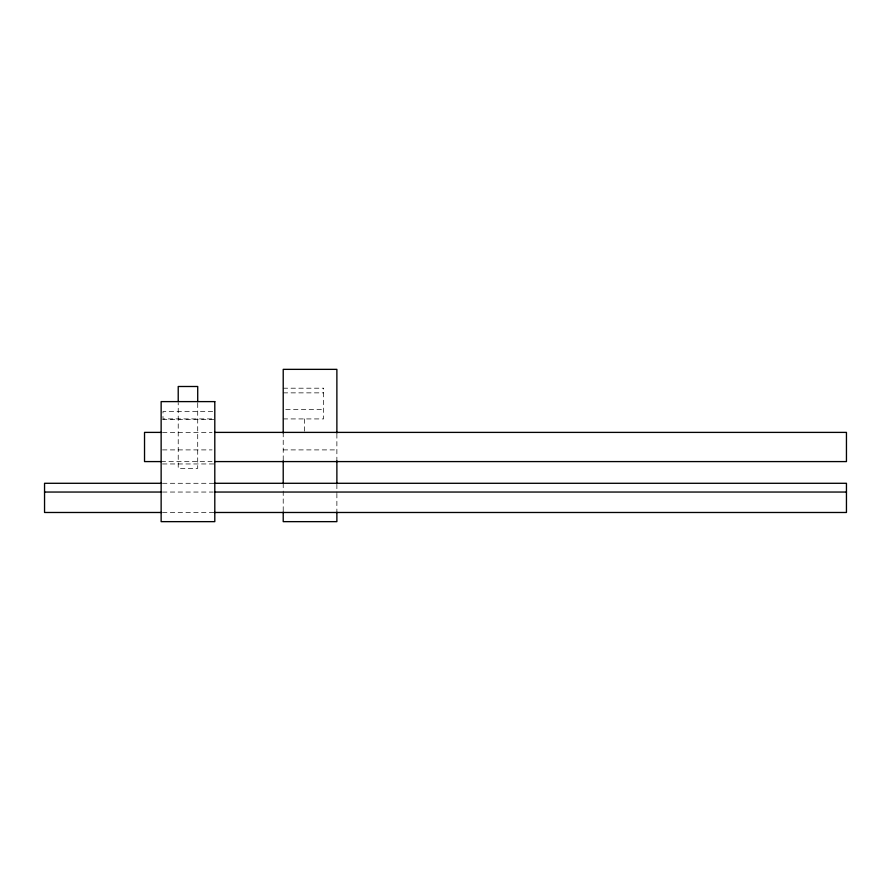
<?xml version="1.0" encoding="UTF-8"?>
<svg xmlns="http://www.w3.org/2000/svg" width="891" height="891" viewBox="0 0 891 891"><rect width="100%" height="100%" fill="white"/><g stroke="black" fill="none" stroke-linecap="round" stroke-linejoin="round"><path stroke-width="0.67" stroke-dasharray="4.46 3.34" d="M283.215 388.198L323.589 388.198M283.215 392.864L323.589 392.864M285.744 409.593L323.589 409.593M212.682 411.486L162.997 411.486L162.997 418.904L212.682 418.904M283.215 418.926L323.589 418.926L323.589 388.209M162.507 419.505L214.798 419.505M162.507 432.391L212.047 432.391M162.507 449.899L212.047 449.899M283.215 449.899L336.876 449.899M161.137 461.583L212.047 461.583M162.507 463.955L214.798 463.955M162.507 483.29L214.798 483.29M162.507 492.044L213.005 492.044M162.507 512.481L214.798 512.481M336.876 433.739L336.876 461.404M336.876 484.27L336.876 492.578M336.876 493.414L336.876 511.111M304.555 418.926L304.555 432.391M283.215 432.391L283.215 461.404M283.215 483.29L283.215 511.111M197.713 403.155L197.713 468.388L178.222 468.388L178.222 403.155"/><path stroke-width="1.34" d="M161.137 432.391L144.531 432.391L144.531 461.583L161.137 461.583M214.798 432.391L846.45 432.391L846.45 461.583L214.798 461.583M161.494 483.29L44.55 483.29L44.55 512.481L161.494 512.481M214.397 483.29L846.45 483.29L846.45 512.481L214.397 512.481M44.55 492.044L161.494 492.044M214.397 492.044L846.45 492.044M336.876 433.037L336.876 369.353L283.215 369.353L283.215 433.037M336.876 460.725L336.876 483.29M336.876 511.957L336.876 521.647L283.215 521.647L283.215 511.957M283.215 460.725L283.215 483.29M197.713 401.763L197.713 386.494L178.222 386.494L178.222 401.763M214.798 401.607L161.137 401.607L161.137 521.647L214.798 521.647L214.798 401.607"/></g></svg>
